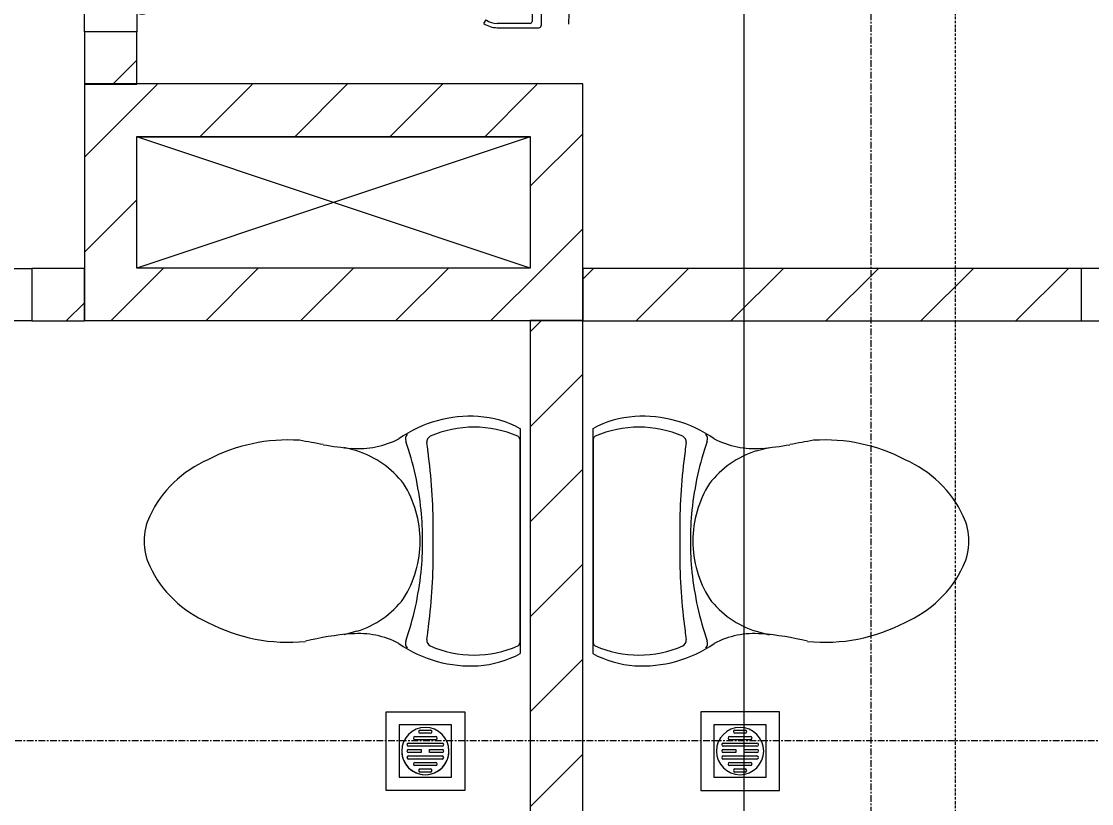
# Model space of a CAD drawing. Header units: millimetres. Extents: x 1591 to 239243, y -15958 to 82755.
# Drawn here: x 215331 to 217371, y 36917 to 38407 of the extents above; entities that cross this region are included whole.
import ezdxf

# ---------------------------------------------------------------- set-up
doc = ezdxf.new("R2010")
doc.units = ezdxf.units.MM
doc.linetypes.add('Dash Dot 3_16_', pattern=[7.9375, 4.7625, -1.5875, 0, -1.5875])
doc.linetypes.add('Grid Line', pattern=[22.225, 12.7, -3.175, 3.175, -3.175])
for name, color, linetype, lineweight in [('0-1', 250, 'Continuous', 5), ('0-2', 7, 'Continuous', 9), ('A-ANNO-DIMS', 211, 'Continuous', 9), ('A-ANNO-DIMS-160', 211, 'Continuous', 9), ('A-DETL-GENF-1', 9, 'Continuous', 9), ('A-DOOR-1', 254, 'Continuous', 9), ('A-DOOR-2', 9, 'Continuous', 9), ('A-FLOR-1', 7, 'Continuous', 9), ('A-FLOR-2', 9, 'Continuous', 9), ('A-WALL-1', 253, 'Continuous', 18), ('A-WALL-3', 113, 'Continuous', 18), ('A-WALL-PATT-1', 10, 'Continuous', 9), ('A-WALL-PATT-2', 111, 'Continuous', 9), ('G-ANNO-SYMB-1', 111, 'Dash Dot 3_16_', 18), ('M-EQPM-1', 254, 'Continuous', 9), ('P-SANR-FIXT-1', 254, 'Continuous', 9), ('S-GRID-1', 1, 'Grid Line', 9)]:
    doc.layers.add(name, color=color, linetype=linetype, lineweight=lineweight)
doc.styles.add('UTM Avo', font='UTM Avo.ttf', dxfattribs={"width": 0.9, "height": 400})
doc.dimstyles.new('1_Dim_chi_tiet_2_5', dxfattribs={"dimscale": 304.8, "dimtxt": 399.720379, "dimasz": 0.629921, "dimexe": 0.524934, "dimexo": 0.0625, "dimgap": 0.052493, "dimtad": 1, "dimdec": 0, "dimrnd": 5, "dimzin": 0, "dimdsep": 46, "dimtxsty": 'UTM Avo', "dimblk1": 'OBLIQUE', "dimblk2": 'OBLIQUE', "dimsah": 1, "dimcen": 0.09, "dimdle": 0.524934, "dimazin": 0, "dimtfac": 1, "dimtdec": 4, "dimtix": 1, "dimtmove": 0, "dimatfit": 3, "dimfxl": 1.049869, "dimfxlon": 1, "dimtvp": 1, "dimtolj": 1, "dimtzin": 0, "dimarcsym": 2})
pattern_1 = [(45, (0, 0), (-90.50967, 90.50967), [])]
pattern_2 = [(45, (101998.83, 0), (-90.50967, 90.50967), [])]

# ---------------------------------------------------------------- blocks, each defined once
blk = doc.blocks.new('NCV_TKTC_KET CAU_rvt-1-TKCS_MB TẦNG 5')
at = {"layer": 'A-FLOR-1'}
blk.add_line((113552.6, 38187.8), (114302.6, 38187.8), dxfattribs=at)
blk = doc.blocks.new('DOOR_CW_01 CANH MO-PANEL KINH - DIG_02-800x2200-CỬA NHÔM KÍNH-401063-TKCS_MB TẦNG 5')
at = {"layer": 'A-DETL-GENF-1'}
for p, q in [((-347, -182), (-347, -62)), ((-347, -62), (-307, -62)), ((-307, -62), (-307, -182)), ((-307, -182), (-347, -182)), ((-341, -196), (-341, -182)), ((-341, -182), (-313, -182)), ((-313, -182), (-313, -196)), ((-347, -196), (-341, -196)), ((-347, -638), (-347, -196)), ((-307, -196), (-313, -196)), ((-307, -196), (-307, -638)), ((-383.9, -611.2), (-377.3, -615.8)), ((-270.1, -611.2), (-276.7, -615.8)), ((-392, -637), (-392, -716.5)), ((-384, -699.5), (-384, -637)), ((-347, -638), (-341, -638)), ((-307, -652), (-347, -652)), ((-347, -652), (-347, -772)), ((-341, -652), (-341, -638)), ((-313, -652), (-341, -652)), ((-307, -638), (-313, -638)), ((-313, -638), (-313, -652)), ((-307, -772), (-307, -652)), ((-270, -699.5), (-270, -637)), ((-262, -637), (-262, -716.5)), ((-349, -692.2), (-349, -731.8)), ((-347, -692.2), (-349, -692.2)), ((-347, -692.2), (-347, -731.8)), ((-307, -692.2), (-307, -731.8)), ((-307, -692.2), (-305, -692.2)), ((-305, -692.2), (-305, -731.8)), ((-349, -703.5), (-380, -703.5)), ((-305, -703.5), (-274, -703.5)), ((-349, -720.5), (-388, -720.5)), ((-349, -731.8), (-347, -731.8)), ((-305, -731.8), (-307, -731.8)), ((-305, -720.5), (-266, -720.5)), ((-347, -772), (-307, -772))]:
    blk.add_line(p, q, dxfattribs=at)
blk.add_circle((-357, -60), 10, dxfattribs=at)
for centre, radius, start, end in [((-357, -60), 714, 268, 0), ((-347, -637), 45, 145, 180), ((-307, -637), 45, 360, 35), ((-347, -637), 37, 145, 180), ((-307, -637), 37, 0, 35), ((-380, -699.5), 4, 180, 270), ((-274, -699.5), 4, 270, 0), ((-388, -716.5), 4, 180, 270), ((-266, -716.5), 4, 270, 0)]:
    blk.add_arc(centre, radius, start, end, dxfattribs=at)
at = {"layer": 'A-DOOR-2'}
for p, q in [((-400, -50), (-400, 50)), ((-400, 50), (-350, 50)), ((-350, 50), (-350, 0)), ((350, 0), (350, 50)), ((350, 50), (400, 50)), ((400, 50), (400, -50)), ((-360, 0), (-360, -50)), ((-350, 0), (-360, 0)), ((360, 0), (350, 0)), ((360, -50), (360, 0)), ((-360, -50), (-400, -50)), ((-357, -50), (-332, -50)), ((400, -50), (360, -50))]:
    blk.add_line(p, q, dxfattribs=at)
blk = doc.blocks.new('TOILET - TOILET-400871-TKCS_MB TẦNG 5')
at = {"layer": 'P-SANR-FIXT-1'}
for p, q in [((-171.7, 330.3), (-178.6, 355.5)), ((171.7, 330.3), (178.6, 355.5)), ((214.2, 19), (-214.2, 19)), ((194, 19.9), (-194, 19.9))]:
    blk.add_line(p, q, dxfattribs=at)
for centre, radius, start, end in [((0, 624.4), 111.7, 64.7718, 115.2282), ((45.1, 528.6), 217.6, 115.2282, 156.7784), ((-45.1, 528.6), 217.6, 23.2216, 64.7718), ((137.1, 461.2), 329.8, 152.3122, 185.6513), ((-137.1, 461.2), 329.8, 356.3165, 27.6878), ((-719.2, 297.5), 544.3, 4.5441, 13.9464), ((-1948.3, 805.1), 2171.2, 349.1051, 350.319), ((719.2, 297.5), 544.3, 169.7121, 175.4559), ((-343.5, 327.4), 167.3, 332.62, 4.5441), ((-0.4, 384), 179.5, 197.4036, 232.5964), ((0.4, 384), 179.5, 307.4036, 342.5964), ((343.5, 327.4), 167.3, 175.4559, 207.38), ((-4, 115.7), 233.6, 144.7853, 164.7039), ((4, 115.7), 233.6, 15.2961, 35.2147), ((-195, 224.1), 13.8, 71.0073, 129.3276), ((0.6, 792.1), 586.9, 251.0073, 264.1678), ((0, 416), 206.1, 237.9268, 270), ((0, 416), 206.1, 270, 302.0732), ((-0.6, 792.1), 586.9, 275.8322, 288.9927), ((195, 224.1), 13.8, 50.6724, 108.9927), ((0, 786.7), 581.5, 264.1678, 275.8322), ((-9.8, 107.2), 207.3, 156.2862, 203.7138), ((-189.1, 185.5), 11.7, 82.4212, 154.5895), ((178.9, 2951.3), 2778.4, 262.4212, 262.7649), ((-14.3, 1400.4), 1215.6, 262.593, 269.6026), ((0, 3462.8), 3278, 269.6026, 270.3974), ((14.3, 1400.4), 1215.6, 270.3974, 277.407), ((-178.9, 2951.3), 2778.4, 277.2351, 277.5788), ((189.1, 185.5), 11.7, 25.4105, 97.5788), ((9.8, 107.2), 207.3, 336.2862, 23.7138), ((1.9, 114.1), 239.7, 164.7039, 183.5487), ((-1.9, 114.1), 239.7, 356.4513, 15.2961), ((-46.1, 111.1), 191.6, 183.5487, 208.7191), ((46.1, 111.1), 191.6, 331.2809, 356.4513), ((-193.7, 26.4), 6.48, 203.7138, 267.6832), ((193.7, 26.4), 6.48, 272.3168, 336.2862)]:
    blk.add_arc(centre, radius, start, end, dxfattribs=at)
blk = doc.blocks.new('DOOR_CW_01 CANH MO-PANEL KINH - DIW_01-900x2200-CỬA GỖ VÂN LAMINATE-553375-TKCS_MB TẦNG 5')
at = {"layer": 'A-DETL-GENF-1'}
for p, q in [((-397, -182), (-397, -62)), ((-397, -62), (-357, -62)), ((-357, -62), (-357, -182)), ((-357, -182), (-397, -182)), ((-391, -196), (-391, -182)), ((-391, -182), (-363, -182)), ((-363, -182), (-363, -196)), ((-397, -196), (-391, -196)), ((-397, -738), (-397, -196)), ((-357, -196), (-363, -196)), ((-357, -196), (-357, -738)), ((-433.9, -711.2), (-427.3, -715.8)), ((-320.1, -711.2), (-326.7, -715.8)), ((-442, -737), (-442, -816.5)), ((-434, -799.5), (-434, -737)), ((-397, -738), (-391, -738)), ((-357, -752), (-397, -752)), ((-397, -752), (-397, -872)), ((-391, -752), (-391, -738)), ((-363, -752), (-391, -752)), ((-357, -738), (-363, -738)), ((-363, -738), (-363, -752)), ((-357, -872), (-357, -752)), ((-320, -799.5), (-320, -737)), ((-312, -737), (-312, -816.5)), ((-399, -792.2), (-399, -831.8)), ((-397, -792.2), (-399, -792.2)), ((-397, -792.2), (-397, -831.8)), ((-357, -792.2), (-357, -831.8)), ((-357, -792.2), (-355, -792.2)), ((-355, -792.2), (-355, -831.8)), ((-399, -803.5), (-430, -803.5)), ((-355, -803.5), (-324, -803.5)), ((-399, -820.5), (-438, -820.5)), ((-399, -831.8), (-397, -831.8)), ((-355, -831.8), (-357, -831.8)), ((-355, -820.5), (-316, -820.5)), ((-397, -872), (-357, -872))]:
    blk.add_line(p, q, dxfattribs=at)
blk.add_circle((-407, -60), 10, dxfattribs=at)
for centre, radius, start, end in [((-407, -60), 814, 268, 0), ((-397, -737), 45, 145, 180), ((-357, -737), 45, 360, 35), ((-397, -737), 37, 145, 180), ((-357, -737), 37, 0, 35), ((-430, -799.5), 4, 180, 270), ((-324, -799.5), 4, 270, 0), ((-438, -816.5), 4, 180, 270), ((-316, -816.5), 4, 270, 0)]:
    blk.add_arc(centre, radius, start, end, dxfattribs=at)
at = {"layer": 'A-DOOR-2'}
for p, q in [((-450, -50), (-450, 50)), ((-450, 50), (-400, 50)), ((-400, 50), (-400, 0)), ((400, 0), (400, 50)), ((400, 50), (450, 50)), ((450, 50), (450, -50)), ((-410, 0), (-410, -50)), ((-400, 0), (-410, 0)), ((410, 0), (400, 0)), ((410, -50), (410, 0)), ((-410, -50), (-450, -50)), ((-407, -50), (-382, -50)), ((450, -50), (410, -50))]:
    blk.add_line(p, q, dxfattribs=at)
blk = doc.blocks.new('THU NUOC - THU NUOC-455054-TKCS_MB TẦNG 5')
at = {"layer": 'M-EQPM-1'}
for p, q in [((-66.3, -70.6), (-66.3, 79.4)), ((-66.3, 79.4), (83.7, 79.4)), ((83.7, 79.4), (83.7, -70.6)), ((58.7, 54.4), (-41.3, 54.4)), ((-41.3, 54.4), (-41.3, -45.6)), ((-1.1, 44.5), (18.5, 44.5)), ((58.7, -45.6), (58.7, 54.4)), ((-11, 32.1), (28.5, 32.1)), ((28.5, 26.1), (-11, 26.1)), ((18.5, 38.5), (-1.1, 38.5)), ((-23.3, 19.6), (40.9, 19.6)), ((40.9, 13.6), (-23.3, 13.6)), ((-23.3, 7.2), (0.7, 7.2)), ((0.7, 1.2), (-23.3, 1.2)), ((0.7, 7.2), (0.7, 1.2)), ((16.7, 1.2), (16.7, 7.2)), ((16.7, 7.2), (40.9, 7.2)), ((40.9, 1.2), (16.7, 1.2)), ((-23.3, -4.8), (40.9, -4.8)), ((40.9, -10.8), (-23.3, -10.8)), ((-11, -17.3), (28.5, -17.3)), ((28.5, -23.3), (-11, -23.3)), ((-1.1, -29.6), (18.5, -29.6)), ((18.5, -35.6), (-1.1, -35.6)), ((-41.3, -45.6), (58.7, -45.6)), ((83.7, -70.6), (-66.3, -70.6))]:
    blk.add_line(p, q, dxfattribs=at)
for centre, radius, start, end in [((8.7, 4.4), 45, 0, 180), ((8.7, 4.4), 45, 360, 180), ((-1.1, 41.5), 3, 90, 270), ((18.5, 41.5), 3, 270, 90), ((-11, 29.1), 3, 90, 270), ((28.5, 29.1), 3, 270, 90), ((8.7, 4.4), 45, 180, 0), ((8.7, 4.4), 45, 180, 360), ((-23.3, 16.6), 3, 90, 270), ((-23.3, 4.2), 3, 90, 270), ((40.9, 16.6), 3, 270, 90), ((40.9, 4.2), 3, 270, 90), ((-23.3, -7.8), 3, 90, 270), ((-11, -20.3), 3, 90, 270), ((28.5, -20.3), 3, 270, 90), ((40.9, -7.8), 3, 270, 90), ((-1.1, -32.6), 3, 90, 270), ((18.5, -32.6), 3, 270, 90)]:
    blk.add_arc(centre, radius, start, end, dxfattribs=at)
blk = doc.blocks.new('DOOR_CW_01 CANH MO-PANEL KINH - DIG_02-800x2200-CỬA NHÔM KÍNH-400864-TKCS_MB TẦNG 5')
at = {"layer": 'A-DETL-GENF-1'}
for p, q in [((-347, 772), (-307, 772)), ((-347, 652), (-347, 772)), ((-307, 772), (-307, 652)), ((-392, 637), (-392, 716.5)), ((-349, 720.5), (-388, 720.5)), ((-349, 731.8), (-347, 731.8)), ((-349, 692.2), (-349, 731.8)), ((-347, 692.2), (-347, 731.8)), ((-307, 692.2), (-307, 731.8)), ((-305, 731.8), (-307, 731.8)), ((-305, 692.2), (-305, 731.8)), ((-305, 720.5), (-266, 720.5)), ((-262, 637), (-262, 716.5)), ((-384, 699.5), (-384, 637)), ((-349, 703.5), (-380, 703.5)), ((-305, 703.5), (-274, 703.5)), ((-270, 699.5), (-270, 637)), ((-347, 692.2), (-349, 692.2)), ((-307, 692.2), (-305, 692.2)), ((-307, 652), (-347, 652)), ((-347, 638), (-341, 638)), ((-347, 638), (-347, 196)), ((-313, 652), (-341, 652)), ((-341, 652), (-341, 638)), ((-313, 638), (-313, 652)), ((-307, 638), (-313, 638)), ((-307, 196), (-307, 638)), ((-383.9, 611.2), (-377.3, 615.8)), ((-270.1, 611.2), (-276.7, 615.8)), ((-347, 196), (-341, 196)), ((-341, 196), (-341, 182)), ((-307, 196), (-313, 196)), ((-313, 182), (-313, 196)), ((-307, 182), (-347, 182)), ((-347, 182), (-347, 62)), ((-341, 182), (-313, 182)), ((-307, 62), (-307, 182)), ((-347, 62), (-307, 62))]:
    blk.add_line(p, q, dxfattribs=at)
blk.add_circle((-357, 60), 10, dxfattribs=at)
for centre, radius, start, end in [((-357, 60), 714, 360, 92), ((-388, 716.5), 4, 90, 180), ((-266, 716.5), 4, 0, 90), ((-380, 699.5), 4, 90, 180), ((-274, 699.5), 4, 0, 90), ((-347, 637), 45, 180, 215), ((-347, 637), 37, 180, 215), ((-307, 637), 37, 325, 0), ((-307, 637), 45, 325, 0)]:
    blk.add_arc(centre, radius, start, end, dxfattribs=at)
at = {"layer": 'A-DOOR-2'}
for p, q in [((-360, 50), (-400, 50)), ((-400, 50), (-400, -50)), ((-360, 0), (-360, 50)), ((-357, 50), (-332, 50)), ((400, 50), (360, 50)), ((360, 50), (360, 0)), ((400, -50), (400, 50)), ((-350, 0), (-360, 0)), ((-350, -50), (-350, 0)), ((360, 0), (350, 0)), ((350, 0), (350, -50)), ((-400, -50), (-350, -50)), ((350, -50), (400, -50))]:
    blk.add_line(p, q, dxfattribs=at)
blk = doc.blocks.new('TOILET - TOILET-348229-TKCS_MB TẦNG 5')
at = {"layer": 'P-SANR-FIXT-1'}
for p, q in [((214.2, -19.1), (-214.2, -19.1)), ((194, -19.9), (-194, -19.9)), ((-171.7, -330.3), (-178.6, -355.5)), ((171.7, -330.3), (178.6, -355.5))]:
    blk.add_line(p, q, dxfattribs=at)
for centre, radius, start, end in [((-46.1, -111.1), 191.6, 151.2809, 176.4513), ((-193.7, -26.4), 6.48, 92.3168, 156.2862), ((193.7, -26.4), 6.48, 23.7138, 87.6832), ((46.1, -111.1), 191.6, 3.5487, 28.7191), ((-9.8, -107.2), 207.3, 156.2862, 203.7138), ((9.8, -107.2), 207.3, 336.2862, 23.7138), ((1.9, -114.1), 239.7, 176.4513, 195.2961), ((-1.9, -114.1), 239.7, 344.7039, 3.5487), ((-4, -115.7), 233.6, 195.2961, 215.2147), ((4, -115.7), 233.6, 324.7853, 344.7039), ((-189.1, -185.5), 11.7, 205.4105, 277.5788), ((178.9, -2951.3), 2778.4, 97.2351, 97.5788), ((-14.3, -1400.4), 1215.6, 90.3974, 97.407), ((0, -3462.8), 3278, 89.6026, 90.3974), ((14.3, -1400.4), 1215.6, 82.593, 89.6026), ((-178.9, -2951.3), 2778.4, 82.4212, 82.7649), ((189.1, -185.5), 11.7, 262.4212, 334.5895), ((0.6, -792.1), 586.9, 95.8322, 108.9927), ((0, -416), 206.1, 90, 122.0732), ((0, -786.7), 581.5, 84.1678, 95.8322), ((0, -416), 206.1, 57.9268, 90), ((-0.6, -792.1), 586.9, 71.0073, 84.1678), ((-195, -224.1), 13.8, 230.6724, 288.9927), ((-0.4, -384), 179.5, 127.4036, 162.5964), ((0.4, -384), 179.5, 17.4036, 52.5964), ((195, -224.1), 13.8, 251.0073, 309.3276), ((-343.5, -327.4), 167.3, 355.4559, 27.38), ((343.5, -327.4), 167.3, 152.62, 184.5441), ((-719.2, -297.5), 544.3, 346.0536, 355.4559), ((719.2, -297.5), 544.3, 184.5441, 190.2879), ((-1948.3, -805.1), 2171.2, 9.681, 10.8949), ((137.1, -461.2), 329.8, 174.3487, 207.6878), ((-137.1, -461.2), 329.8, 332.3122, 3.6835), ((45.1, -528.6), 217.6, 203.2216, 244.7718), ((-45.1, -528.6), 217.6, 295.2282, 336.7784), ((0, -624.4), 111.7, 244.7718, 295.2282)]:
    blk.add_arc(centre, radius, start, end, dxfattribs=at)
blk = doc.blocks.new('THU NUOC - THU NUOC-461820-TKCS_MB TẦNG 5')
at = {"layer": 'M-EQPM-1'}
for p, q in [((-66.3, 70.6), (-66.3, -79.4)), ((83.7, 70.6), (-66.3, 70.6)), ((83.7, -79.4), (83.7, 70.6)), ((58.7, 45.6), (-41.3, 45.6)), ((-41.3, 45.6), (-41.3, -54.4)), ((58.7, -54.4), (58.7, 45.6)), ((-11, 23.3), (28.5, 23.3)), ((-1.1, 35.6), (18.5, 35.6)), ((18.5, 29.6), (-1.1, 29.6)), ((-23.3, 10.8), (40.9, 10.8)), ((40.9, 4.8), (-23.3, 4.8)), ((28.5, 17.3), (-11, 17.3)), ((-23.3, -1.2), (0.7, -1.2)), ((0.7, -7.2), (-23.3, -7.2)), ((-23.3, -13.6), (40.9, -13.6)), ((40.9, -19.6), (-23.3, -19.6)), ((0.7, -1.2), (0.7, -7.2)), ((16.7, -1.2), (40.9, -1.2)), ((16.7, -7.2), (16.7, -1.2)), ((40.9, -7.2), (16.7, -7.2)), ((-11, -26.1), (28.5, -26.1)), ((28.5, -32.1), (-11, -32.1)), ((-1.1, -38.5), (18.5, -38.5)), ((-41.3, -54.4), (58.7, -54.4)), ((18.5, -44.5), (-1.1, -44.5)), ((-66.3, -79.4), (83.7, -79.4))]:
    blk.add_line(p, q, dxfattribs=at)
for centre, radius, start, end in [((8.7, -4.4), 45, 0, 180), ((8.7, -4.4), 45, 0, 180), ((-11, 20.3), 3, 90, 270), ((-1.1, 32.6), 3, 90, 270), ((18.5, 32.6), 3, 270, 90), ((28.5, 20.3), 3, 270, 90), ((-23.3, 7.8), 3, 90, 270), ((40.9, 7.8), 3, 270, 90), ((8.7, -4.4), 45, 180, 360), ((8.7, -4.4), 45, 180, 360), ((-23.3, -4.2), 3, 90, 270), ((-23.3, -16.6), 3, 90, 270), ((40.9, -4.2), 3, 270, 90), ((40.9, -16.6), 3, 270, 90), ((-11, -29.1), 3, 90, 270), ((-1.1, -41.5), 3, 90, 270), ((18.5, -41.5), 3, 270, 90), ((28.5, -29.1), 3, 270, 90)]:
    blk.add_arc(centre, radius, start, end, dxfattribs=at)
blk = doc.blocks.new('NCV_TKTC_TANG 5_rvt-1-TKCS_MB TẦNG 5')
at = {"layer": 'A-WALL-PATT-1'}
h = blk.add_hatch(dxfattribs=at)
h.set_pattern_fill('FP_1', color=256, style=0, pattern_type=2)
h.set_pattern_definition(pattern_1)
h.paths.add_polyline_path([(113552.6, 38288.2), (113552.6, 38387.4), (113452.6, 38387.4), (113452.6, 38288.2), (113552.1, 38288.2)])
h.paths.add_polyline_path([(113452.6, 39287.4), (113552.6, 39287.4), (113552.6, 40036.9), (113452.6, 40036.9), (113452.6, 39336.9)])
h.paths.add_polyline_path([(113452.6, 40236.9), (113552.6, 40236.9), (113552.6, 43336.9), (113452.6, 43336.9), (113452.6, 40548.4)])
h = blk.add_hatch(dxfattribs=at)
h.set_pattern_fill('FP_1', color=256, style=0, pattern_type=2)
h.set_pattern_definition(pattern_1)
h.paths.add_polyline_path([(113352.6, 37836.9), (113452.6, 37836.9), (113452.6, 37936.9), (113352.6, 37936.9), (113352.6, 37886.9)])
h = blk.add_hatch(dxfattribs=at)
h.set_pattern_fill('FP_1', color=256, style=0, pattern_type=2)
h.set_pattern_definition(pattern_1)
h.paths.add_polyline_path([(114954.3, 37836.9), (115352.6, 37836.9), (115352.6, 37936.9), (114402.6, 37936.9), (114402.6, 37836.9), (114953, 37836.9)])
h.paths.add_polyline_path([(116252.6, 37836.9), (116252.6, 37936.9), (116152.6, 37936.9), (116152.6, 37836.9)])
h = blk.add_hatch(dxfattribs=at)
h.set_pattern_fill('FP_1', color=256, style=0, pattern_type=2)
h.set_pattern_definition(pattern_1)
h.paths.add_polyline_path([(114402.6, 35737.4), (114402.6, 37837.4), (114302.6, 37836.9), (114302.6, 35737.4)])
at = {"layer": 'A-FLOR-2'}
blk.add_line((114302.6, 37836.9), (113452.6, 37836.9), dxfattribs=at)
at = {"layer": 'A-WALL-1'}
for p, q in [((113452.6, 38387.4), (113452.6, 38287.8)), ((113552.6, 38287.8), (113552.6, 38387.4)), ((113452.6, 38287.8), (113552.6, 38287.8)), ((113452.6, 37936.9), (113352.6, 37936.9)), ((113452.6, 37836.9), (113452.6, 37936.9)), ((115352.6, 37936.9), (114402.6, 37936.9)), ((114402.6, 37936.9), (114402.6, 37836.9)), ((113352.6, 37836.9), (113452.6, 37836.9)), ((114402.6, 37837.4), (114302.6, 37837.4)), ((114302.6, 37837.4), (114302.6, 36305.6)), ((114402.6, 36305.6), (114402.6, 37837.4)), ((114402.6, 37836.9), (115352.6, 37836.9))]:
    blk.add_line(p, q, dxfattribs=at)
at = {"layer": 'A-DOOR-1'}
for name, p, rotation in [('DOOR_CW_01 CANH MO-PANEL KINH - DIW_01-900x2200-CỬA GỖ VÂN LAMINATE-553375-TKCS_MB TẦNG 5', (113502.6, 38837.4), 90.0000000000001), ('DOOR_CW_01 CANH MO-PANEL KINH - DIG_02-800x2200-CỬA NHÔM KÍNH-400864-TKCS_MB TẦNG 5', (115752.6, 37886.9), 180)]:
    blk.add_blockref(name, p, dxfattribs=dict(at, rotation=rotation))
blk.add_blockref('DOOR_CW_01 CANH MO-PANEL KINH - DIG_02-800x2200-CỬA NHÔM KÍNH-401063-TKCS_MB TẦNG 5', (112952.6, 37886.9), dxfattribs=at)
at = {"layer": 'M-EQPM-1', "rotation": 180}
blk.add_blockref('THU NUOC - THU NUOC-455054-TKCS_MB TẦNG 5', (114111.3, 37021.8), dxfattribs=at)
at = {"layer": 'M-EQPM-1'}
blk.add_blockref('THU NUOC - THU NUOC-461820-TKCS_MB TẦNG 5', (114693.8, 37021.8), dxfattribs=at)
at = {"layer": 'P-SANR-FIXT-1'}
for name, p, rotation in [('TOILET - TOILET-400871-TKCS_MB TẦNG 5', (114302.6, 37417.4), 90.0000000000001), ('TOILET - TOILET-348229-TKCS_MB TẦNG 5', (114402.6, 37417.4), 89.9999999999999)]:
    blk.add_blockref(name, p, dxfattribs=dict(at, rotation=rotation))
blk = doc.blocks.new('DIMBLOCK94-TKCS_MB TẦNG 5')
at = {"layer": 'A-ANNO-DIMS-160'}
for p, q in [((216708.9, 35577.4), (216708.9, 45697.4)), ((216388.9, 45537.4), (216868.9, 45537.4)), ((216708.9, 45537.4), (216388.9, 45537.4)), ((216388.9, 35737.4), (216868.9, 35737.4)), ((216708.9, 35737.4), (216388.9, 35737.4))]:
    blk.add_line(p, q, dxfattribs=at)
at = {"layer": 'A-ANNO-DIMS-160', "lineweight": 25}
for p, q in [((216708.9, 45537.4), (216612.9, 45633.4)), ((216708.9, 45537.4), (216804.9, 45441.4)), ((216708.9, 35737.4), (216612.9, 35833.4)), ((216708.9, 35737.4), (216804.9, 35641.4))]:
    blk.add_line(p, q, dxfattribs=at)
at = {"layer": 'A-ANNO-DIMS-160', "color": 0, "insert": (216189.3, 40089.6), "char_height": 400, "width": 1314.636, "attachment_point": 1, "rotation": 90, "line_spacing_factor": 1.110334, "style": 'UTM Avo'}
blk.add_mtext('9800', dxfattribs=at)
blk = doc.blocks.new('_Oblique')
at = {"color": 0, "linetype": 'ByBlock', "lineweight": -2}
blk.add_line((-0.5, -0.5), (0.5, 0.5), dxfattribs=at)

msp = doc.modelspace()

# ---------------------------------------------------------------- hatches: boundary and pattern name
at = {"layer": 'A-WALL-PATT-2'}
h = msp.add_hatch(dxfattribs=at)
h.set_pattern_fill('FP_1', color=256, style=0, pattern_type=2)
h.set_pattern_definition(pattern_2)
h.paths.add_polyline_path([(215451.4, 38188.2), (216301.4, 38188.2), (216301.4, 38288.2), (215451.4, 38286.9)])
h = msp.add_hatch(dxfattribs=at)
h.set_pattern_fill('FP_1', color=256, style=0, pattern_type=2)
h.set_pattern_definition(pattern_2)
h.paths.add_polyline_path([(216401.4, 37937.4), (216401.4, 38288.2), (216301.4, 38286.9), (216301.4, 37937.4)])
h = msp.add_hatch(dxfattribs=at)
h.set_pattern_fill('FP_1', color=256, style=0, pattern_type=2)
h.set_pattern_definition(pattern_2)
h.paths.add_polyline_path([(215451.4, 37937.4), (215551.4, 37938.6), (215551.3, 38188.2), (215451.4, 38187.8), (215451.4, 37937.5)])
h = msp.add_hatch(dxfattribs=at)
h.set_pattern_fill('FP_1', color=256, style=0, pattern_type=2)
h.set_pattern_definition(pattern_2)
h.paths.add_polyline_path([(215501.4, 37837.4), (216401.4, 37837.4), (216401.4, 37937.4), (215451.4, 37936.9), (215451.4, 37837.4)])

# ---------------------------------------------------------------- linework, layer by layer
at = {"layer": '0-2'}
for p, q in [((216301.4, 37937.4), (215551.4, 38187.8)), ((216301.4, 38187.8), (215551.4, 37937.4)), ((216301.4, 38187.8), (215551.4, 38187.8))]:
    msp.add_line(p, q, dxfattribs=at)
at = {"layer": 'A-WALL-3'}
for p, q in [((216401.4, 38288.2), (215451.4, 38288.2)), ((215451.4, 38288.2), (215451.4, 37837.4)), ((216401.4, 37837.4), (216401.4, 38288.2)), ((215551.4, 38188.2), (216301.4, 38188.2)), ((215551.4, 37937.4), (215551.4, 38188.2)), ((216301.4, 38188.2), (216301.4, 37937.4)), ((216301.4, 37937.4), (215551.4, 37937.4)), ((215451.4, 37837.4), (216401.4, 37837.4))]:
    msp.add_line(p, q, dxfattribs=at)
at = {"layer": 'G-ANNO-SYMB-1'}
msp.add_line((217111.4, 82373.8), (217111.4, 13547.9), dxfattribs=at)
at = {"layer": 'S-GRID-1'}
for p, q in [((216951.4, 19118.3), (216951.4, 76659.6)), ((229978.4, 37036.9), (136410.9, 37036.9))]:
    msp.add_line(p, q, dxfattribs=at)

# ---------------------------------------------------------------- block references
at = {"layer": '0-1'}
for name in ['NCV_TKTC_KET CAU_rvt-1-TKCS_MB TẦNG 5', 'NCV_TKTC_TANG 5_rvt-1-TKCS_MB TẦNG 5']:
    msp.add_blockref(name, (101998.8, 0), dxfattribs=at)

# ---------------------------------------------------------------- dimensions: what is measured, and where the dimension line sits
at = {"layer": 'A-ANNO-DIMS'}
dim = msp.add_linear_dim(base=(216708.9, 45537.4), p1=(216388.9, 35737.4), p2=(216388.9, 45537.4), angle=90, dimstyle='1_Dim_chi_tiet_2_5', override={"dimpost": '<>', "dimfxl": 9800}, dxfattribs=at)
dim.commit()
dim.dimension.update_dxf_attribs({"geometry": 'DIMBLOCK94-TKCS_MB TẦNG 5', "text_midpoint": (216485.9, 40637.4)})

doc.saveas('drawing.dxf')
